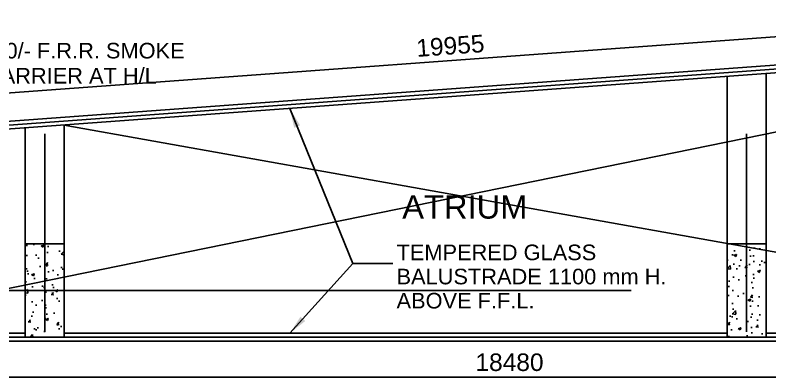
# Model space of a CAD drawing. Header units: millimetres. Extents: x -1214 to 71105, y 7230 to 56309.
# Drawn here: x 27619 to 37300, y 27603 to 32234 of the extents above; entities that cross this region are included whole.
import ezdxf
from ezdxf.enums import TextEntityAlignment as Align

# ---------------------------------------------------------------- set-up
doc = ezdxf.new("R2010")
doc.units = ezdxf.units.MM
doc.header["$MEASUREMENT"] = 0
doc.linetypes.add('CENTERX2', pattern=[101.6, 63.5, -12.7, 12.7, -12.7])
doc.layers.get('0').update_dxf_attribs({"color": 8})
doc.layers.get('Defpoints').update_dxf_attribs({"color": 8})
for name, color, linetype in [('arrow', 8, 'Continuous'), ('GBP Dim', 8, 'Continuous'), ('GBP Text 200', 8, 'Continuous'), ('GBP Text 250', 8, 'Continuous'), ('grid', 8, 'CENTERX2'), ('hatch', 8, 'Continuous'), ('TENDER SMOKE BARRIER', 8, 'Continuous'), ('VOID TEXT', 8, 'Continuous'), ('WALL-NEW', 8, 'Continuous'), ('WALL-STRUCTURE', 8, 'Continuous'), ('WINDOW', 8, 'Continuous')]:
    doc.layers.add(name, color=color, linetype=linetype)
doc.styles.add('BH', font='arial.ttf')
doc.dimstyles.new('200 GBP', dxfattribs={"dimscale": 1.5, "dimtxt": 150, "dimasz": 50, "dimexe": 100, "dimexo": 50, "dimgap": 50, "dimtad": 1, "dimdec": 0, "dimzin": 0, "dimdsep": 46, "dimtxsty": 'BH', "dimblk": 'ARCHTICK', "dimcen": 0.09, "dimdle": 100, "dimclrd": 9, "dimclre": 9, "dimclrt": 1, "dimadec": 0, "dimazin": 0, "dimtfac": 1, "dimtdec": 0, "dimtix": 1, "dimtmove": 2, "dimatfit": 3, "dimldrblk": 'ARCHTICK', "dimfxl": 300, "dimfxlon": 1, "dimtolj": 1, "dimtzin": 0, "dimarcsym": 0})
doc.dimstyles.get("Standard").update_dxf_attribs({"dimtxt": 0.18, "dimasz": 0.18, "dimexe": 0.18, "dimexo": 0.0625, "dimgap": 0.09, "dimtad": 0, "dimtih": 1, "dimtoh": 1, "dimdec": 4, "dimzin": 0, "dimdsep": 46, "dimtxsty": 'Standard', "dimcen": 0.09, "dimadec": 0, "dimazin": 0, "dimtfac": 1, "dimtdec": 4, "dimtofl": 0, "dimtmove": 0, "dimatfit": 3, "dimfxl": 1, "dimtolj": 1, "dimtzin": 0, "dimarcsym": 0})
pattern_1 = [(50, (-576161.28, 762350.3), (364.36934, -31.87817), [38.1, -419.1]), (355, (-576161.28, 762350.3), (-70.48565, 382.11329), [30.48, -335.28]), (100.451, (-576130.9, 762347.65), (293.885, 350.23338), [32.38, -356.18]), (46.1842, (-576161.3, 762451.9), (542.15808, -84.08466), [57.15, -628.65]), (96.6356, (-576116.1, 762444.9), (474.80847, 494.8511), [48.57, -534.27]), (351.184, (-576161.3, 762451.9), (474.8092, 494.85024), [45.72, -502.92]), (21, (-576110.48, 762426.5), (303.22976, -204.53104), [38.1, -419.1]), (326, (-576110.48, 762426.5), (123.60406, 368.37593), [30.48, -335.28]), (71.4514, (-576085.2, 762409.46), (426.83298, 163.84572), [32.38, -356.18]), (37.5, (-576161.28, 762350.3), (6.177207, 169.110078), [0, -331.216, 0, -340.36, 0, -336.55]), (7.5, (-576161.28, 762350.3), (133.639325, 200.36115), [0, -194.056, 0, -323.596, 0, -128.27]), (327.5, (-576274.56, 762350.3), (271.18119, -11.457488), [0, -127, 0, -396.24, 0, -525.78]), (317.5, (-576325.36, 762350.3), (296.25836, 50.85298), [0, -165.1, 0, -263.144, 0, -373.38])]

# ---------------------------------------------------------------- blocks, each defined once
blk = doc.blocks.new('A$C65CE4B9A')
at = {"layer": 'grid', "ltscale": 200}
for p, q in [((-41000, 10500), (-41000, -20450)), ((-32000, 10500), (-32000, -20450)), ((-66500, -6750), (0, -6750))]:
    blk.add_line(p, q, dxfattribs=at)
blk = doc.blocks.new('_ArchTick')
at = {"color": 0, "const_width": 0.1}
blk.add_lwpolyline([(0.5, 0.5), (-0.5, -0.5)], dxfattribs=at)
blk = doc.blocks.new('*D47')
at = {"layer": 'Defpoints', "color": 0, "transparency": 16777216}
for p in [(35702.3, 32974.1), (42052.7, 31885.6), (35815.7, 31428.2)]:
    blk.add_point(p, dxfattribs=at)
at = {"layer": 'GBP Dim', "color": 9, "lineweight": -2, "transparency": 16777216}
for p, q in [((41928.3, 33581), (42063.6, 31736)), ((41490.5, 33398.5), (42088.9, 33442.4)), ((41603.9, 31852.7), (42202.3, 31896.6))]:
    blk.add_line(p, q, dxfattribs=at)
at = {"layer": 'GBP Dim', "color": 9, "lineweight": -2, "transparency": 16777216, "xscale": 75, "yscale": 75, "zscale": 75}
for p, rotation in [((41939.3, 33431.4), 94.19418278322694), ((42052.7, 31885.6), 274.1941827832269)]:
    blk.add_blockref('_ArchTick', p, dxfattribs=dict(at, rotation=rotation))
at = {"layer": 'GBP Dim', "transparency": 16777216, "insert": (42185.4, 32672.4), "char_height": 225, "attachment_point": 5, "rotation": 274.19418, "style": 'BH'}
blk.add_mtext('\\A1;1550', dxfattribs=at)
blk = doc.blocks.new('*D81')
at = {"layer": 'Defpoints', "color": 0, "transparency": 16777216}
for p in [(43166.2, 32379.7), (43200, 31919.7), (23298.3, 30460.2)]:
    blk.add_point(p, dxfattribs=at)
at = {"layer": 'GBP Dim', "color": 9, "lineweight": -2, "transparency": 16777216}
for p, q in [((43194.5, 31994.5), (43155.3, 32529.3)), ((23115, 30909.3), (43315.8, 32390.7)), ((23292.8, 30535), (23253.6, 31069.9))]:
    blk.add_line(p, q, dxfattribs=at)
at = {"layer": 'GBP Dim', "color": 9, "lineweight": -2, "transparency": 16777216, "xscale": 75, "yscale": 75, "zscale": 75}
for p, rotation in [((43166.2, 32379.7), 4.194182783227751), ((23264.6, 30920.3), 184.1941827832277)]:
    blk.add_blockref('_ArchTick', p, dxfattribs=dict(at, rotation=rotation))
at = {"layer": 'GBP Dim', "transparency": 16777216, "insert": (33201.5, 31839.4), "char_height": 225, "attachment_point": 5, "rotation": 4.19418, "style": 'BH'}
blk.add_mtext('\\A1;19955', dxfattribs=at)
blk = doc.blocks.new('*D82')
at = {"layer": 'Defpoints', "color": 0, "transparency": 16777216}
for p in [(24720, 28150), (43200, 28150), (43200, 27587.2)]:
    blk.add_point(p, dxfattribs=at)
at = {"layer": 'GBP Dim', "color": 9, "lineweight": -2, "transparency": 16777216}
for p, q in [((24720, 28037.2), (24720, 27437.2)), ((43200, 28037.2), (43200, 27437.2)), ((24570, 27587.2), (43350, 27587.2))]:
    blk.add_line(p, q, dxfattribs=at)
at = {"layer": 'GBP Dim', "color": 9, "lineweight": -2, "transparency": 16777216, "xscale": 75, "yscale": 75, "zscale": 75, "rotation": 180}
blk.add_blockref('_ArchTick', (24720, 27587.2), dxfattribs=at)
at = {"layer": 'GBP Dim', "color": 9, "lineweight": -2, "transparency": 16777216, "xscale": 75, "yscale": 75, "zscale": 75}
blk.add_blockref('_ArchTick', (43200, 27587.2), dxfattribs=at)
at = {"layer": 'GBP Dim', "transparency": 16777216, "insert": (33960, 27777.1), "char_height": 225, "attachment_point": 5, "style": 'BH'}
blk.add_mtext('\\A1;18480', dxfattribs=at)

msp = doc.modelspace()

# ---------------------------------------------------------------- hatches: boundary and pattern name
at = {"layer": 'hatch'}
h = msp.add_hatch(dxfattribs=at)
h.set_pattern_fill('AR-CONC', color=256, scale=2, style=0)
h.set_pattern_definition(pattern_1)
h.paths.add_polyline_path([(28250, 28100), (27750, 28100), (27750, 29300), (28250, 29300)])
h = msp.add_hatch(dxfattribs=at)
h.set_pattern_fill('AR-CONC', color=256, scale=2, style=0)
h.set_pattern_definition(pattern_1)
h.paths.add_polyline_path([(37250, 28100), (36750, 28100), (36750, 29300), (37250, 29300)])

# ---------------------------------------------------------------- linework, layer by layer
at = {"layer": 'TENDER SMOKE BARRIER', "ltscale": 1000}
msp.add_lwpolyline([(43300, 28699.9), (43300, 32027.3), (23125.2, 30547.8), (24663.7, 28050), (37250, 28050), (43300, 28050), (43300, 29635.9)], dxfattribs=at)
at = {"layer": 'VOID TEXT', "ltscale": 50}
for points in [[(24719, 28150), (43200, 31919.7)], [(28250, 30823.4), (43200, 28150)]]:
    msp.add_lwpolyline(points, dxfattribs=at)
at = {"layer": 'WALL-STRUCTURE'}
for points in [[(28250, 28100), (27750, 28100), (27750, 29300), (28250, 29300)], [(37250, 28100), (36750, 28100), (36750, 29300), (37250, 29300)]]:
    msp.add_lwpolyline(points, close=True, dxfattribs=at)
at = {"layer": 'WINDOW'}
for points in [[(43250, 29635.9), (43250, 31973.5), (23210.9, 30504), (24691.7, 28100), (27750, 28100)], [(43200, 28150), (37250, 28150), (37250, 29300), (36750, 29300), (36750, 28150), (28250, 28150), (28250, 29300), (27750, 29300), (27750, 28150), (24719, 28150), (24719, 28150), (23298.3, 30460.2), (43200, 31919.7), (43200, 28150)], [(37250, 29300), (37250, 31483.4)], [(36750, 29300), (36750, 31446.7)], [(27750, 29300), (27750, 30786.7)], [(28250, 29300), (28250, 30823.4)], [(37250, 28100), (43250, 28100), (43250, 29635.9)], [(28250, 28100), (36750, 28100)]]:
    msp.add_lwpolyline(points, dxfattribs=at)

# ---------------------------------------------------------------- block references
at = {"layer": 'WALL-NEW'}
msp.add_blockref('A$C65CE4B9A', (69000, 35449.9), dxfattribs=at)

# ---------------------------------------------------------------- texts
at = {"layer": 'GBP Text 200', "style": 'BH'}
for s, p in [('-/30/- F.R.R. SMOKE', (27170.1, 31677.8)), (' BARRIER AT H/L', (27170.1, 31355.8)), ('TEMPERED GLASS', (32511.4, 29088.5)), ('BALUSTRADE 1100 mm H.', (32511.4, 28778.6)), ('ABOVE F.F.L.', (32511.4, 28468.7))]:
    msp.add_text(s, height=200, dxfattribs=at).set_placement(p)
at = {"layer": 'GBP Text 250', "style": 'BH'}
msp.add_text('ATRIUM', height=300, dxfattribs=at).set_placement((33387.2, 29622.2), align=Align.CENTER)

# ---------------------------------------------------------------- dimensions: what is measured, and where the dimension line sits
at = {"layer": 'GBP Dim'}
for p1, p2, distance, override, picture, middle in [((35702.3, 32974.1), (35815.7, 31428.2), 6253.8, {"dimclrt": 256}, '*D47', (42185.4, 32672.4)), ((23298.3, 30460.2), (43200, 31919.7), 461.3, {"dimexe": 100, "dimdle": 100, "dimclrt": 256}, '*D81', (33201.5, 31839.4))]:
    dim = msp.add_aligned_dim(p1=p1, p2=p2, distance=distance, dimstyle='200 GBP', override=override, dxfattribs=at)
    dim.commit()
    dim.dimension.update_dxf_attribs({"geometry": picture, "text_midpoint": middle})
dim = msp.add_linear_dim(base=(43200, 27587.2), p1=(24720, 28150), p2=(43200, 28150), dimstyle='200 GBP', override={"dimexe": 100, "dimdle": 100, "dimclrt": 256}, dxfattribs=at)
dim.commit()
dim.dimension.update_dxf_attribs({"geometry": '*D82', "text_midpoint": (33960, 27777.1)})

# ---------------------------------------------------------------- leaders
at = {"layer": 'arrow'}
for points in [[(31142.2, 31035.5), (31950.2, 29044.1), (32465.8, 29044.1)], [(31142.2, 28150), (31950.2, 29044.1), (32465.8, 29044.1)]]:
    msp.add_leader(points, dimstyle='Standard', override={"dimscale": 2, "dimtxt": 200, "dimasz": 125, "dimexe": 166.67, "dimexo": 100, "dimgap": 100, "dimtih": 0, "dimtoh": 0, "dimdec": 0, "dimrnd": 5.001, "dimtxsty": 'BH', "dimdle": 166.666667, "dimclrd": 9, "dimclre": 9, "dimclrt": 1, "dimtdec": 0, "dimtix": 1, "dimtofl": 1, "dimtmove": 2, "dimfxl": 50}, dxfattribs=at)

doc.saveas('drawing.dxf')
